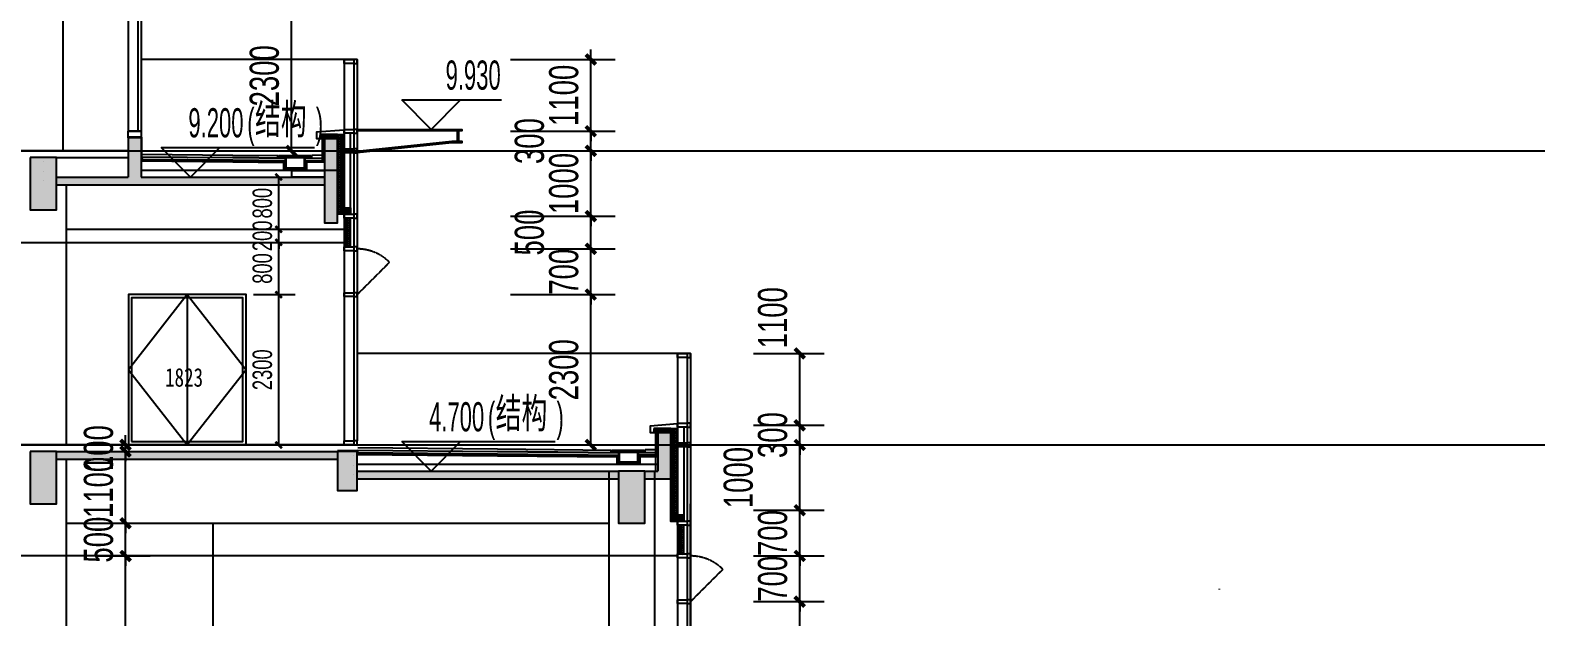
# Model space of a CAD drawing. Extents: x -186194 to 139607, y -228907 to -26595.
# Drawn here: x 56222 to 79389, y -164401 to -155424 of the extents above; entities that cross this region are included whole.
import ezdxf

# ---------------------------------------------------------------- set-up
doc = ezdxf.new("R2010")
doc.units = 0
doc.header["$LTSCALE"] = 10
doc.header["$MEASUREMENT"] = 0
doc.linetypes.add('DASH', pattern=[0.35, 0.25, -0.1])
for name, color, linetype in [('01-标注_尺寸', 124, 'Continuous'), ('01-标注_标高', 200, 'Continuous'), ('02-TEXT_标注', 130, 'Continuous'), ('05-填充_天正', 26, 'Continuous'), ('A-C_玻璃幕墙', 140, 'Continuous'), ('A-C_窗', 140, 'Continuous'), ('A-C_门', 150, 'Continuous'), ('A-D-金属剖线', 200, 'Continuous'), ('A-D_龙骨', 152, 'Continuous'), ('A-O_屋面', 201, 'Continuous'), ('A-SUR_保温', 222, 'Continuous'), ('A-SUR_吊顶', 40, 'Continuous'), ('A-SUR_看线', 231, 'Continuous'), ('A-SUR_面层', 191, 'Continuous'), ('A-TECH_结构', 21, 'Continuous'), ('A_STR-砼墙', 51, 'Continuous'), ('A_STR-砼柱', 51, 'Continuous'), ('D_铝板', 181, 'Continuous'), ('PUB_HATCH', 8, 'Continuous')]:
    doc.layers.add(name, color=color, linetype=linetype)
doc.layers.add('04-不打印_辅助线', color=165, linetype='Continuous', plot=False)
doc.styles.add('_TCH_DIM', font='ros.shx', dxfattribs={"width": 0.8, "bigfont": 'jd.shx'})
doc.styles.add('_TCH_DIM_T3', font='ros.shx', dxfattribs={"width": 0.705882, "bigfont": 'jd.shx'})
doc.styles.get("Standard").update_dxf_attribs({"font": 'STXIHEI_0.TTF', "width": 0.75})
doc.dimstyles.new('_TCH_ARCH&&100', dxfattribs={"dimtxt": 297.5, "dimasz": 100, "dimexe": 250, "dimexo": 300, "dimgap": 100, "dimtad": 1, "dimdec": 0, "dimzin": 0, "dimdsep": 46, "dimtxsty": '_TCH_DIM_T3', "dimblk": 'ARCHTICK', "dimcen": 0.09, "dimclrt": 7, "dimazin": 2, "dimtfac": 1, "dimtdec": 0, "dimtix": 1, "dimtmove": 2, "dimatfit": 3, "dimfxl": 0, "dimtolj": 1, "dimtzin": 0, "dimarcsym": 0})
doc.dimstyles.new('_TCH_ARCH&&150', dxfattribs={"dimtxt": 446.25, "dimasz": 150, "dimexe": 375, "dimexo": 450, "dimgap": 189.375, "dimtad": 1, "dimdec": 0, "dimzin": 0, "dimdsep": 46, "dimtxsty": '_TCH_DIM_T3', "dimblk": 'ARCHTICK', "dimcen": 0.09, "dimclrt": 7, "dimazin": 2, "dimtfac": 1, "dimtdec": 0, "dimtix": 1, "dimtmove": 2, "dimatfit": 3, "dimfxl": 0, "dimtolj": 1, "dimtzin": 0, "dimarcsym": 0})

# ---------------------------------------------------------------- blocks, each defined once
blk = doc.blocks.new('A$C7BB36D39')
for points in [[(0, 0), (1800, 0), (1800, 2300), (0, 2300)], [(50, 50), (1750, 50), (1750, 2250), (50, 2250)]]:
    blk.add_lwpolyline(points, close=True)
for points in [[(900, 2300), (0, 1150), (900, 0)], [(900, 2300), (900, 0)], [(900, 2300), (1800, 1150), (900, 0)]]:
    blk.add_lwpolyline(points)
at = {"layer": '04-不打印_辅助线', "width": 0.75}
blk.add_text('1823', height=285.4, dxfattribs=at).set_placement((561, 891))
blk = doc.blocks.new('kyuhtr')
for points in [[(50, -30), (0, -30), (0, 30), (50, 30)], [(50, -30), (200, -30), (200, 30), (50, 30)]]:
    blk.add_lwpolyline(points, close=True)
blk = doc.blocks.new('dsjfdsjif')
at = {"layer": 'A-O_屋面'}
for p, q in [((0, 234), (290, 231)), ((10, 244), (300, 241)), ((30, 324), (192, 322)), ((300, 281), (30, 284)), ((192, 282), (192, 322)), ((300, 281), (300, 125)), ((310, 281), (310, 145)), ((590, 280), (590, 145)), ((600, 280), (590, 280)), ((600, 280), (2455, 299)), ((600, 280), (600, 125)), ((2455, 249), (610, 230)), ((2455, 234), (625, 215)), ((2455, 339), (712, 321)), ((712, 281), (712, 321)), ((0, 219), (275, 216)), ((0, 100), (2455, 100)), ((275, 216), (275, 100)), ((290, 231), (290, 115)), ((290, 115), (610, 115)), ((300, 125), (600, 125)), ((320, 135), (580, 135)), ((610, 230), (610, 115)), ((625, 215), (625, 100))]:
    blk.add_line(p, q, dxfattribs=at)
for points in [[(0, 234), (0, 590)], [(10, 244), (10, 590)], [(310, 281), (300, 281)], [(600, 240), (2455, 259)]]:
    blk.add_lwpolyline(points, dxfattribs=at)
for centre, start, end in [((320, 145), 180, 270), ((580, 145), 270, 0)]:
    blk.add_arc(centre, 10, start, end, dxfattribs=at)
at = {"layer": 'A-SUR_保温', "color": 26}
blk.add_line((30, 590), (30, 244), dxfattribs=at)
at = {"layer": 'A-SUR_面层'}
for p, q in [((702, 321), (202, 321)), ((202, 291), (202, 321)), ((702, 291), (202, 291)), ((702, 291), (702, 321))]:
    blk.add_line(p, q, dxfattribs=at)
blk.add_lwpolyline([(2455, 299), (600, 280), (600, 240), (2455, 259)], dxfattribs=at)
blk = doc.blocks.new('$LinePat$岩棉板')
at = {"color": 0}
for p, q in [((0, -17), (12, -67)), ((12, -67), (24, -17))]:
    blk.add_line(p, q, dxfattribs=at)
for centre, start, end in [((12, -17), 0, 180), ((0, -67), 270, 0), ((24, -67), 180, 270)]:
    blk.add_arc(centre, 12, start, end, dxfattribs=at)
at = {"layer": 'Defpoints'}
blk.add_point((0, 0), dxfattribs=at)
at = {"layer": 'Defpoints', "color": 0}
blk.add_point((24, -84), dxfattribs=at)
blk = doc.blocks.new('*U34')
blk.add_lwpolyline([(0, 100), (440, 100), (440, 0), (0, 0)], close=True)
at = {"color": 8, "xscale": -1.222222221361329, "yscale": 1.188379012465143, "zscale": 1.188379012465143}
for p in [(29, 100), (59, 100), (88, 100), (117, 100), (147, 100), (176, 100), (205, 100), (235, 100), (264, 100), (293, 100), (323, 100), (352, 100), (381, 100), (411, 100), (440, 100)]:
    blk.add_blockref('$LinePat$岩棉板', p, dxfattribs=at)
blk = doc.blocks.new('*U37')
blk.add_lwpolyline([(0, 100), (1320, 100), (1320, 0), (0, 0)], close=True)
at = {"color": 8, "xscale": -1.195703068921222, "yscale": 1.188379012465143, "zscale": 1.188379012465143}
for p in [(29, 100), (57, 100), (86, 100), (115, 100), (143, 100), (172, 100), (201, 100), (230, 100), (258, 100), (287, 100), (316, 100), (344, 100), (373, 100), (402, 100), (430, 100), (459, 100), (488, 100), (517, 100), (545, 100), (574, 100), (603, 100), (631, 100), (660, 100), (689, 100), (717, 100), (746, 100), (775, 100), (804, 100), (832, 100), (861, 100), (890, 100), (918, 100), (947, 100), (976, 100), (1004, 100), (1033, 100), (1062, 100), (1090, 100), (1119, 100), (1148, 100), (1177, 100), (1205, 100), (1234, 100), (1263, 100), (1291, 100), (1320, 100)]:
    blk.add_blockref('$LinePat$岩棉板', p, dxfattribs=at)
blk = doc.blocks.new('*U42')
blk.add_lwpolyline([(0, 100), (200, 100), (200, 0), (0, 0)], close=True)
at = {"color": 8, "xscale": -1.190476190808828, "yscale": 1.188379012465143, "zscale": 1.188379012465143}
for p in [(29, 100), (57, 100), (86, 100), (114, 100), (143, 100), (171, 100), (200, 100)]:
    blk.add_blockref('$LinePat$岩棉板', p, dxfattribs=at)
blk = doc.blocks.new('*U36')
blk.add_lwpolyline([(0, 100), (1220, 100), (1220, 0), (0, 0)], close=True)
at = {"color": 8, "xscale": -1.210317459348822, "yscale": 1.188379012465143, "zscale": 1.188379012465143}
for p in [(29, 100), (58, 100), (87, 100), (116, 100), (145, 100), (174, 100), (203, 100), (232, 100), (261, 100), (290, 100), (320, 100), (349, 100), (378, 100), (407, 100), (436, 100), (465, 100), (494, 100), (523, 100), (552, 100), (581, 100), (610, 100), (639, 100), (668, 100), (697, 100), (726, 100), (755, 100), (784, 100), (813, 100), (842, 100), (871, 100), (900, 100), (930, 100), (959, 100), (988, 100), (1017, 100), (1046, 100), (1075, 100), (1104, 100), (1133, 100), (1162, 100), (1191, 100), (1220, 100)]:
    blk.add_blockref('$LinePat$岩棉板', p, dxfattribs=at)
blk = doc.blocks.new('*U16')
blk.add_lwpolyline([(0, 100), (440, 100), (440, 0), (0, 0)], close=True)
at = {"color": 8, "xscale": -1.222222221203703, "yscale": 1.188379012465143, "zscale": 1.188379012465143}
for p in [(29, 100), (59, 100), (88, 100), (117, 100), (147, 100), (176, 100), (205, 100), (235, 100), (264, 100), (293, 100), (323, 100), (352, 100), (381, 100), (411, 100), (440, 100)]:
    blk.add_blockref('$LinePat$岩棉板', p, dxfattribs=at)
blk = doc.blocks.new('*U43')
blk.add_lwpolyline([(0, 100), (100, 100), (100, 0), (0, 0)], close=True)
at = {"color": 8, "xscale": -1.388888887296237, "yscale": 1.188379012465143, "zscale": 1.188379012465143}
for p in [(33, 100), (67, 100), (100, 100)]:
    blk.add_blockref('$LinePat$岩棉板', p, dxfattribs=at)
blk = doc.blocks.new('_FZH')
blk.add_lwpolyline([(-0.5, -0.5), (0.5, -0.5), (0.5, 0.5), (-0.5, 0.5)], close=True)
at = {"layer": 'PUB_HATCH'}
blk.add_solid([(-0.5, -0.5), (0.5, -0.5), (-0.5, 0.5), (0.5, 0.5)], dxfattribs=at)
blk = doc.blocks.new('_ArchTick')
at = {"color": 0, "linetype": 'ByBlock', "const_width": 0.4}
blk.add_lwpolyline([(-0.5, -0.5), (0.5, 0.5)], dxfattribs=at)
blk = doc.blocks.new('*D118')
at = {"layer": '01-标注_尺寸', "color": 0, "lineweight": -2, "transparency": 16777216}
for p, q in [((67287, -160371), (68367, -160371)), ((67992, -161471), (67992, -160371)), ((67287, -161471), (68367, -161471))]:
    blk.add_line(p, q, dxfattribs=at)
at = {"layer": 'Defpoints', "color": 0, "transparency": 16777216}
for p in [(66837, -160371), (67992, -160371), (66837, -161471)]:
    blk.add_point(p, dxfattribs=at)
at = {"layer": '01-标注_尺寸', "color": 0, "lineweight": -2, "transparency": 16777216, "xscale": 150, "yscale": 150, "zscale": 150}
for p, rotation in [((67992, -160371), 90), ((67992, -161471), 270)]:
    blk.add_blockref('_ArchTick', p, dxfattribs=dict(at, rotation=rotation))
at = {"layer": '01-标注_尺寸', "color": 7, "transparency": 16777216, "insert": (67579, -159824), "char_height": 446.2, "attachment_point": 5, "rotation": 90, "style": '_TCH_DIM_T3'}
blk.add_mtext('\\A1;1100', dxfattribs=at)
blk = doc.blocks.new('*D119')
at = {"layer": '01-标注_尺寸', "color": 0, "lineweight": -2, "transparency": 16777216}
for p, q in [((67287, -161471), (68367, -161471)), ((67992, -161471), (67992, -161321)), ((67992, -161771), (67992, -161471)), ((67287, -161771), (68367, -161771)), ((67992, -161771), (67992, -161921))]:
    blk.add_line(p, q, dxfattribs=at)
at = {"layer": 'Defpoints', "color": 0, "transparency": 16777216}
for p in [(66837, -161471), (67992, -161471), (66837, -161771)]:
    blk.add_point(p, dxfattribs=at)
at = {"layer": '01-标注_尺寸', "color": 0, "lineweight": -2, "transparency": 16777216, "xscale": 150, "yscale": 150, "zscale": 150}
for p, rotation in [((67992, -161471), 270), ((67992, -161771), 90)]:
    blk.add_blockref('_ArchTick', p, dxfattribs=dict(at, rotation=rotation))
at = {"layer": '01-标注_尺寸', "color": 7, "transparency": 16777216, "insert": (67579, -161621), "char_height": 446.2, "attachment_point": 5, "rotation": 90, "style": '_TCH_DIM_T3'}
blk.add_mtext('\\A1;300', dxfattribs=at)
blk = doc.blocks.new('*D120')
at = {"layer": '01-标注_尺寸', "color": 0, "lineweight": -2, "transparency": 16777216}
for p, q in [((67287, -161771), (68367, -161771)), ((67992, -162771), (67992, -161771)), ((67287, -162771), (68367, -162771))]:
    blk.add_line(p, q, dxfattribs=at)
at = {"layer": 'Defpoints', "color": 0, "transparency": 16777216}
for p in [(66837, -161771), (67992, -161771), (66837, -162771)]:
    blk.add_point(p, dxfattribs=at)
at = {"layer": '01-标注_尺寸', "color": 0, "lineweight": -2, "transparency": 16777216, "xscale": 150, "yscale": 150, "zscale": 150}
for p, rotation in [((67992, -161771), 90), ((67992, -162771), 270)]:
    blk.add_blockref('_ArchTick', p, dxfattribs=dict(at, rotation=rotation))
at = {"layer": '01-标注_尺寸', "color": 7, "transparency": 16777216, "insert": (67054, -162271), "char_height": 446.2, "attachment_point": 5, "rotation": 90, "style": '_TCH_DIM_T3'}
blk.add_mtext('\\A1;1000', dxfattribs=at)
blk = doc.blocks.new('*D121')
at = {"layer": '01-标注_尺寸', "color": 0, "lineweight": -2, "transparency": 16777216}
for p, q in [((67992, -162771), (67992, -162621)), ((67287, -162771), (68367, -162771)), ((67992, -163470), (67992, -162771)), ((67287, -163470), (68367, -163470)), ((67992, -163470), (67992, -163620))]:
    blk.add_line(p, q, dxfattribs=at)
at = {"layer": 'Defpoints', "color": 0, "transparency": 16777216}
for p in [(66837, -162771), (67992, -162771), (66837, -163470)]:
    blk.add_point(p, dxfattribs=at)
at = {"layer": '01-标注_尺寸', "color": 0, "lineweight": -2, "transparency": 16777216, "xscale": 150, "yscale": 150, "zscale": 150}
for p, rotation in [((67992, -162771), 270), ((67992, -163470), 90)]:
    blk.add_blockref('_ArchTick', p, dxfattribs=dict(at, rotation=rotation))
at = {"layer": '01-标注_尺寸', "color": 7, "transparency": 16777216, "insert": (67579, -163121), "char_height": 446.2, "attachment_point": 5, "rotation": 90, "style": '_TCH_DIM_T3'}
blk.add_mtext('\\A1;700', dxfattribs=at)
blk = doc.blocks.new('*D122')
at = {"layer": '01-标注_尺寸', "color": 0, "lineweight": -2, "transparency": 16777216}
for p, q in [((67992, -163470), (67992, -163320)), ((67287, -163470), (68367, -163470)), ((67992, -164170), (67992, -163470)), ((67287, -164170), (68367, -164170)), ((67992, -164170), (67992, -164320))]:
    blk.add_line(p, q, dxfattribs=at)
at = {"layer": 'Defpoints', "color": 0, "transparency": 16777216}
for p in [(66837, -163470), (67992, -163470), (66837, -164170)]:
    blk.add_point(p, dxfattribs=at)
at = {"layer": '01-标注_尺寸', "color": 0, "lineweight": -2, "transparency": 16777216, "xscale": 150, "yscale": 150, "zscale": 150}
for p, rotation in [((67992, -163470), 270), ((67992, -164170), 90)]:
    blk.add_blockref('_ArchTick', p, dxfattribs=dict(at, rotation=rotation))
at = {"layer": '01-标注_尺寸', "color": 7, "transparency": 16777216, "insert": (67579, -163820), "char_height": 446.2, "attachment_point": 5, "rotation": 90, "style": '_TCH_DIM_T3'}
blk.add_mtext('\\A1;700', dxfattribs=at)
blk = doc.blocks.new('*D123')
at = {"layer": '01-标注_尺寸', "color": 0, "lineweight": -2, "transparency": 16777216}
for p, q in [((67287, -164170), (68367, -164170)), ((67992, -166871), (67992, -164170)), ((67287, -166871), (68367, -166871))]:
    blk.add_line(p, q, dxfattribs=at)
at = {"layer": 'Defpoints', "color": 0, "transparency": 16777216}
for p in [(66837, -164170), (67992, -164170), (66837, -166871)]:
    blk.add_point(p, dxfattribs=at)
at = {"layer": '01-标注_尺寸', "color": 0, "lineweight": -2, "transparency": 16777216, "xscale": 150, "yscale": 150, "zscale": 150}
for p, rotation in [((67992, -164170), 90), ((67992, -166871), 270)]:
    blk.add_blockref('_ArchTick', p, dxfattribs=dict(at, rotation=rotation))
at = {"layer": '01-标注_尺寸', "color": 7, "transparency": 16777216, "insert": (67579, -165521), "char_height": 446.2, "attachment_point": 5, "rotation": 90, "style": '_TCH_DIM_T3'}
blk.add_mtext('\\A1;2700', dxfattribs=at)
blk = doc.blocks.new('*D179')
at = {"layer": '01-标注_尺寸', "color": 0, "lineweight": -2, "transparency": 16777216}
for p, q in [((63569, -159470), (65171, -159470)), ((64796, -161771), (64796, -159470)), ((63569, -161771), (65171, -161771))]:
    blk.add_line(p, q, dxfattribs=at)
at = {"layer": 'Defpoints', "color": 0, "transparency": 16777216}
for p in [(63119, -159470), (64796, -159470), (63119, -161771)]:
    blk.add_point(p, dxfattribs=at)
at = {"layer": '01-标注_尺寸', "color": 0, "lineweight": -2, "transparency": 16777216, "xscale": 150, "yscale": 150, "zscale": 150}
for p, rotation in [((64796, -159470), 90), ((64796, -161771), 270)]:
    blk.add_blockref('_ArchTick', p, dxfattribs=dict(at, rotation=rotation))
at = {"layer": '01-标注_尺寸', "color": 7, "transparency": 16777216, "insert": (64384, -160621), "char_height": 446.2, "attachment_point": 5, "rotation": 90, "style": '_TCH_DIM_T3'}
blk.add_mtext('\\A1;2300', dxfattribs=at)
blk = doc.blocks.new('*D180')
at = {"layer": '01-标注_尺寸', "color": 0, "lineweight": -2, "transparency": 16777216}
for p, q in [((64796, -158770), (64796, -158620)), ((63569, -158770), (65171, -158770)), ((64796, -159470), (64796, -158770)), ((63569, -159470), (65171, -159470)), ((64796, -159470), (64796, -159620))]:
    blk.add_line(p, q, dxfattribs=at)
at = {"layer": 'Defpoints', "color": 0, "transparency": 16777216}
for p in [(63119, -158770), (64796, -158770), (63119, -159470)]:
    blk.add_point(p, dxfattribs=at)
at = {"layer": '01-标注_尺寸', "color": 0, "lineweight": -2, "transparency": 16777216, "xscale": 150, "yscale": 150, "zscale": 150}
for p, rotation in [((64796, -158770), 270), ((64796, -159470), 90)]:
    blk.add_blockref('_ArchTick', p, dxfattribs=dict(at, rotation=rotation))
at = {"layer": '01-标注_尺寸', "color": 7, "transparency": 16777216, "insert": (64384, -159120), "char_height": 446.2, "attachment_point": 5, "rotation": 90, "style": '_TCH_DIM_T3'}
blk.add_mtext('\\A1;700', dxfattribs=at)
blk = doc.blocks.new('*D181')
at = {"layer": '01-标注_尺寸', "color": 0, "lineweight": -2, "transparency": 16777216}
for p, q in [((63569, -158270), (65171, -158270)), ((64796, -158770), (64796, -158270)), ((63569, -158770), (65171, -158770))]:
    blk.add_line(p, q, dxfattribs=at)
at = {"layer": 'Defpoints', "color": 0, "transparency": 16777216}
for p in [(63119, -158270), (64796, -158270), (63119, -158770)]:
    blk.add_point(p, dxfattribs=at)
at = {"layer": '01-标注_尺寸', "color": 0, "lineweight": -2, "transparency": 16777216, "xscale": 150, "yscale": 150, "zscale": 150}
for p, rotation in [((64796, -158270), 90), ((64796, -158770), 270)]:
    blk.add_blockref('_ArchTick', p, dxfattribs=dict(at, rotation=rotation))
at = {"layer": '01-标注_尺寸', "color": 7, "transparency": 16777216, "insert": (63859, -158520), "char_height": 446.2, "attachment_point": 5, "rotation": 90, "style": '_TCH_DIM_T3'}
blk.add_mtext('\\A1;500', dxfattribs=at)
blk = doc.blocks.new('*D182')
at = {"layer": '01-标注_尺寸', "color": 0, "lineweight": -2, "transparency": 16777216}
for p, q in [((63569, -157270), (65171, -157270)), ((64796, -157270), (64796, -157120)), ((64796, -158270), (64796, -157270)), ((63569, -158270), (65171, -158270)), ((64796, -158270), (64796, -158420))]:
    blk.add_line(p, q, dxfattribs=at)
at = {"layer": 'Defpoints', "color": 0, "transparency": 16777216}
for p in [(63119, -157270), (64796, -157270), (63119, -158270)]:
    blk.add_point(p, dxfattribs=at)
at = {"layer": '01-标注_尺寸', "color": 0, "lineweight": -2, "transparency": 16777216, "xscale": 150, "yscale": 150, "zscale": 150}
for p, rotation in [((64796, -157270), 270), ((64796, -158270), 90)]:
    blk.add_blockref('_ArchTick', p, dxfattribs=dict(at, rotation=rotation))
at = {"layer": '01-标注_尺寸', "color": 7, "transparency": 16777216, "insert": (64384, -157770), "char_height": 446.2, "attachment_point": 5, "rotation": 90, "style": '_TCH_DIM_T3'}
blk.add_mtext('\\A1;1000', dxfattribs=at)
blk = doc.blocks.new('*D183')
at = {"layer": '01-标注_尺寸', "color": 0, "lineweight": -2, "transparency": 16777216}
for p, q in [((64796, -156970), (64796, -156820)), ((63569, -156970), (65171, -156970)), ((64796, -157270), (64796, -156970)), ((63569, -157270), (65171, -157270)), ((64796, -157270), (64796, -157420))]:
    blk.add_line(p, q, dxfattribs=at)
at = {"layer": 'Defpoints', "color": 0, "transparency": 16777216}
for p in [(63119, -156970), (64796, -156970), (63119, -157270)]:
    blk.add_point(p, dxfattribs=at)
at = {"layer": '01-标注_尺寸', "color": 0, "lineweight": -2, "transparency": 16777216, "xscale": 150, "yscale": 150, "zscale": 150}
for p, rotation in [((64796, -156970), 270), ((64796, -157270), 90)]:
    blk.add_blockref('_ArchTick', p, dxfattribs=dict(at, rotation=rotation))
at = {"layer": '01-标注_尺寸', "color": 7, "transparency": 16777216, "insert": (63859, -157120), "char_height": 446.2, "attachment_point": 5, "rotation": 90, "style": '_TCH_DIM_T3'}
blk.add_mtext('\\A1;300', dxfattribs=at)
blk = doc.blocks.new('*D184')
at = {"layer": '01-标注_尺寸', "color": 0, "lineweight": -2, "transparency": 16777216}
for p, q in [((63569, -155870), (65171, -155870)), ((64796, -155870), (64796, -155720)), ((64796, -156970), (64796, -155870)), ((63569, -156970), (65171, -156970)), ((64796, -156970), (64796, -157120))]:
    blk.add_line(p, q, dxfattribs=at)
at = {"layer": 'Defpoints', "color": 0, "transparency": 16777216}
for p in [(63119, -155870), (64796, -155870), (63119, -156970)]:
    blk.add_point(p, dxfattribs=at)
at = {"layer": '01-标注_尺寸', "color": 0, "lineweight": -2, "transparency": 16777216, "xscale": 150, "yscale": 150, "zscale": 150}
for p, rotation in [((64796, -155870), 270), ((64796, -156970), 90)]:
    blk.add_blockref('_ArchTick', p, dxfattribs=dict(at, rotation=rotation))
at = {"layer": '01-标注_尺寸', "color": 7, "transparency": 16777216, "insert": (64384, -156420), "char_height": 446.2, "attachment_point": 5, "rotation": 90, "style": '_TCH_DIM_T3'}
blk.add_mtext('\\A1;1100', dxfattribs=at)
blk = doc.blocks.new('*D185')
at = {"layer": '01-标注_尺寸', "color": 0, "lineweight": -2, "transparency": 16777216}
for p, q in [((59075, -154971), (60591, -154971)), ((60216, -157270), (60216, -154971)), ((59075, -157270), (60591, -157270))]:
    blk.add_line(p, q, dxfattribs=at)
at = {"layer": 'Defpoints', "color": 0, "transparency": 16777216}
for p in [(58625, -154971), (60216, -154971), (58625, -157270)]:
    blk.add_point(p, dxfattribs=at)
at = {"layer": '01-标注_尺寸', "color": 0, "lineweight": -2, "transparency": 16777216, "xscale": 150, "yscale": 150, "zscale": 150}
for p, rotation in [((60216, -154971), 90), ((60216, -157270), 270)]:
    blk.add_blockref('_ArchTick', p, dxfattribs=dict(at, rotation=rotation))
at = {"layer": '01-标注_尺寸', "color": 7, "transparency": 16777216, "insert": (59804, -156121), "char_height": 446.2, "attachment_point": 5, "rotation": 90, "style": '_TCH_DIM_T3'}
blk.add_mtext('\\A1;2300', dxfattribs=at)
blk = doc.blocks.new('*D206')
at = {"layer": '01-标注_尺寸', "color": 0, "lineweight": -2, "transparency": 16777216}
for p, q in [((57679, -161770), (57679, -161620)), ((57222, -161770), (58054, -161770)), ((57222, -161871), (58054, -161871)), ((57679, -161871), (57679, -161770)), ((57679, -161871), (57679, -162021))]:
    blk.add_line(p, q, dxfattribs=at)
at = {"layer": 'Defpoints', "color": 0, "transparency": 16777216}
for p in [(56772, -161770), (56772, -161871), (57679, -161770)]:
    blk.add_point(p, dxfattribs=at)
at = {"layer": '01-标注_尺寸', "color": 0, "lineweight": -2, "transparency": 16777216, "xscale": 150, "yscale": 150, "zscale": 150}
for p, rotation in [((57679, -161770), 270), ((57679, -161871), 90)]:
    blk.add_blockref('_ArchTick', p, dxfattribs=dict(at, rotation=rotation))
at = {"layer": '01-标注_尺寸', "color": 7, "transparency": 16777216, "insert": (57267, -161820), "char_height": 446.2, "attachment_point": 5, "rotation": 90, "style": '_TCH_DIM_T3'}
blk.add_mtext('\\A1;100', dxfattribs=at)
blk = doc.blocks.new('*D207')
at = {"layer": '01-标注_尺寸', "color": 0, "lineweight": -2, "transparency": 16777216}
for p, q in [((57222, -161871), (58054, -161871)), ((57679, -161871), (57679, -161721)), ((57679, -162970), (57679, -161871)), ((57222, -162970), (58054, -162970)), ((57679, -162970), (57679, -163120))]:
    blk.add_line(p, q, dxfattribs=at)
at = {"layer": 'Defpoints', "color": 0, "transparency": 16777216}
for p in [(56772, -161871), (57679, -161871), (56772, -162970)]:
    blk.add_point(p, dxfattribs=at)
at = {"layer": '01-标注_尺寸', "color": 0, "lineweight": -2, "transparency": 16777216, "xscale": 150, "yscale": 150, "zscale": 150}
for p, rotation in [((57679, -161871), 270), ((57679, -162970), 90)]:
    blk.add_blockref('_ArchTick', p, dxfattribs=dict(at, rotation=rotation))
at = {"layer": '01-标注_尺寸', "color": 7, "transparency": 16777216, "insert": (57267, -162421), "char_height": 446.2, "attachment_point": 5, "rotation": 90, "style": '_TCH_DIM_T3'}
blk.add_mtext('\\A1;1100', dxfattribs=at)
blk = doc.blocks.new('*D208')
at = {"layer": '01-标注_尺寸', "color": 0, "lineweight": -2, "transparency": 16777216}
for p, q in [((57679, -162970), (57679, -162820)), ((57222, -162970), (58054, -162970)), ((57679, -163471), (57679, -162970)), ((57222, -163471), (58054, -163471)), ((57679, -163471), (57679, -163621))]:
    blk.add_line(p, q, dxfattribs=at)
at = {"layer": 'Defpoints', "color": 0, "transparency": 16777216}
for p in [(56772, -162970), (57679, -162970), (56772, -163471)]:
    blk.add_point(p, dxfattribs=at)
at = {"layer": '01-标注_尺寸', "color": 0, "lineweight": -2, "transparency": 16777216, "xscale": 150, "yscale": 150, "zscale": 150}
for p, rotation in [((57679, -162970), 270), ((57679, -163471), 90)]:
    blk.add_blockref('_ArchTick', p, dxfattribs=dict(at, rotation=rotation))
at = {"layer": '01-标注_尺寸', "color": 7, "transparency": 16777216, "insert": (57267, -163221), "char_height": 446.2, "attachment_point": 5, "rotation": 90, "style": '_TCH_DIM_T3'}
blk.add_mtext('\\A1;500', dxfattribs=at)
blk = doc.blocks.new('*D209')
at = {"layer": '01-标注_尺寸', "color": 0, "lineweight": -2, "transparency": 16777216}
for p, q in [((57222, -163471), (58054, -163471)), ((57679, -166870), (57679, -163471)), ((57222, -166870), (58054, -166870))]:
    blk.add_line(p, q, dxfattribs=at)
at = {"layer": 'Defpoints', "color": 0, "transparency": 16777216}
for p in [(56772, -163471), (57679, -163471), (56772, -166870)]:
    blk.add_point(p, dxfattribs=at)
at = {"layer": '01-标注_尺寸', "color": 0, "lineweight": -2, "transparency": 16777216, "xscale": 150, "yscale": 150, "zscale": 150}
for p, rotation in [((57679, -163471), 90), ((57679, -166870), 270)]:
    blk.add_blockref('_ArchTick', p, dxfattribs=dict(at, rotation=rotation))
at = {"layer": '01-标注_尺寸', "color": 7, "transparency": 16777216, "insert": (57266, -165171), "char_height": 446.2, "attachment_point": 5, "rotation": 90, "style": '_TCH_DIM_T3'}
blk.add_mtext('\\A1;3400', dxfattribs=at)
blk = doc.blocks.new('*D214')
at = {"layer": '01-标注_尺寸', "color": 0, "lineweight": -2, "transparency": 16777216}
for p, q in [((59636.5, -157670.5), (60271.5, -157670.5)), ((60021.5, -158470.5), (60021.5, -157670.5)), ((59636.5, -158470.5), (60271.5, -158470.5))]:
    blk.add_line(p, q, dxfattribs=at)
at = {"layer": 'Defpoints', "color": 0, "transparency": 16777216}
for p in [(59336.5, -157670.5), (60021.5, -157670.5), (59336.5, -158470.5)]:
    blk.add_point(p, dxfattribs=at)
at = {"layer": '01-标注_尺寸', "color": 0, "lineweight": -2, "transparency": 16777216, "xscale": 100, "yscale": 100, "zscale": 100}
for p, rotation in [((60021.5, -157670.5), 90), ((60021.5, -158470.5), 270)]:
    blk.add_blockref('_ArchTick', p, dxfattribs=dict(at, rotation=rotation))
at = {"layer": '01-标注_尺寸', "color": 7, "transparency": 16777216, "insert": (59772.75, -158070.5), "char_height": 297.5, "attachment_point": 5, "rotation": 90, "style": '_TCH_DIM_T3'}
blk.add_mtext('\\A1;800', dxfattribs=at)
blk = doc.blocks.new('*D215')
at = {"layer": '01-标注_尺寸', "color": 0, "lineweight": -2, "transparency": 16777216}
for p, q in [((60021.5, -158470.5), (60021.5, -158370.5)), ((59636.5, -158470.5), (60271.5, -158470.5)), ((59636.5, -158670.5), (60271.5, -158670.5)), ((60021.5, -158670.5), (60021.5, -158470.5)), ((60021.5, -158670.5), (60021.5, -158770.5))]:
    blk.add_line(p, q, dxfattribs=at)
at = {"layer": 'Defpoints', "color": 0, "transparency": 16777216}
for p in [(59336.5, -158470.5), (59336.5, -158670.5), (60021.5, -158470.5)]:
    blk.add_point(p, dxfattribs=at)
at = {"layer": '01-标注_尺寸', "color": 0, "lineweight": -2, "transparency": 16777216, "xscale": 100, "yscale": 100, "zscale": 100}
for p, rotation in [((60021.5, -158470.5), 270), ((60021.5, -158670.5), 90)]:
    blk.add_blockref('_ArchTick', p, dxfattribs=dict(at, rotation=rotation))
at = {"layer": '01-标注_尺寸', "color": 7, "transparency": 16777216, "insert": (59772.75, -158570.5), "char_height": 297.5, "attachment_point": 5, "rotation": 90, "style": '_TCH_DIM_T3'}
blk.add_mtext('\\A1;200', dxfattribs=at)
blk = doc.blocks.new('*D216')
at = {"layer": '01-标注_尺寸', "color": 0, "lineweight": -2, "transparency": 16777216}
for p, q in [((59636.5, -158670.5), (60271.5, -158670.5)), ((60021.5, -159470.5), (60021.5, -158670.5)), ((59636.5, -159470.5), (60271.5, -159470.5))]:
    blk.add_line(p, q, dxfattribs=at)
at = {"layer": 'Defpoints', "color": 0, "transparency": 16777216}
for p in [(59336.5, -158670.5), (60021.5, -158670.5), (59336.5, -159470.5)]:
    blk.add_point(p, dxfattribs=at)
at = {"layer": '01-标注_尺寸', "color": 0, "lineweight": -2, "transparency": 16777216, "xscale": 100, "yscale": 100, "zscale": 100}
for p, rotation in [((60021.5, -158670.5), 90), ((60021.5, -159470.5), 270)]:
    blk.add_blockref('_ArchTick', p, dxfattribs=dict(at, rotation=rotation))
at = {"layer": '01-标注_尺寸', "color": 7, "transparency": 16777216, "insert": (59772.75, -159070.5), "char_height": 297.5, "attachment_point": 5, "rotation": 90, "style": '_TCH_DIM_T3'}
blk.add_mtext('\\A1;800', dxfattribs=at)
blk = doc.blocks.new('*D217')
at = {"layer": '01-标注_尺寸', "color": 0, "lineweight": -2, "transparency": 16777216}
for p, q in [((59636.5, -159470.5), (60271.5, -159470.5)), ((60021.5, -161770.5), (60021.5, -159470.5)), ((59636.5, -161770.5), (60271.5, -161770.5))]:
    blk.add_line(p, q, dxfattribs=at)
at = {"layer": 'Defpoints', "color": 0, "transparency": 16777216}
for p in [(59336.5, -159470.5), (60021.5, -159470.5), (59336.5, -161770.5)]:
    blk.add_point(p, dxfattribs=at)
at = {"layer": '01-标注_尺寸', "color": 0, "lineweight": -2, "transparency": 16777216, "xscale": 100, "yscale": 100, "zscale": 100}
for p, rotation in [((60021.5, -159470.5), 90), ((60021.5, -161770.5), 270)]:
    blk.add_blockref('_ArchTick', p, dxfattribs=dict(at, rotation=rotation))
at = {"layer": '01-标注_尺寸', "color": 7, "transparency": 16777216, "insert": (59772.75, -160620.5), "char_height": 297.5, "attachment_point": 5, "rotation": 90, "style": '_TCH_DIM_T3'}
blk.add_mtext('\\A1;2300', dxfattribs=at)

msp = doc.modelspace()

# ---------------------------------------------------------------- hatches: boundary and pattern name
at = {"layer": '05-填充_天正'}
for points in [[(57718.8, -157070.5), (57718.8, -157670.5), (57818.8, -157710.5), (57918.8, -157670.5), (57918.8, -157070.5)], [(60721.8, -157570.5), (60921.8, -157570.5), (60921.8, -157080.5), (60721.8, -157080.5)], [(56621.8, -157670.5), (56621.8, -157790.5), (57818.8, -157790.5), (57818.8, -157710.5), (57718.8, -157670.5)], [(60721.8, -157790.5), (60721.8, -157670.5), (57918.8, -157670.5), (57818.8, -157710.5), (57818.8, -157790.5)], [(65821.8, -161580.5), (65821.8, -162170.5), (66021.8, -162290.5), (66021.8, -161580.5)], [(60921.8, -161990.5), (60921.8, -161870.5), (56621.8, -161870.5), (56621.8, -161990.5)], [(65221.8, -162290.5), (65221.8, -162170.5), (61221.8, -162170.5), (61221.8, -162290.5)], [(65621.8, -162170.5), (65621.8, -162290.5), (66021.8, -162290.5), (65821.8, -162170.5)]]:
    msp.add_hatch(color=256, dxfattribs=at).paths.add_polyline_path(points)

# ---------------------------------------------------------------- linework, layer by layer
msp.add_line((74414.5, -163982.5), (74414.5, -163972.5))
at = {"color": 26}
msp.add_lwpolyline([(60721.8, -157670.5), (60221.8, -157670.5), (60221.8, -157570.5), (60721.8, -157570.5)], close=True, dxfattribs=at)
at = {"layer": '01-标注_标高'}
for p, q in [((62353.2, -156940.5), (61903.2, -156490.5)), ((61903.2, -156490.5), (63431, -156490.5)), ((62353.2, -156940.5), (62803.2, -156490.5)), ((58671.8, -157670.5), (58221.8, -157220.5)), ((58221.8, -157220.5), (60569.3, -157220.5)), ((58671.8, -157670.5), (59121.8, -157220.5)), ((62353.2, -162170.5), (61903.2, -161720.5)), ((61903.2, -161720.5), (64250.7, -161720.5)), ((62353.2, -162170.5), (62803.2, -161720.5))]:
    msp.add_line(p, q, dxfattribs=at)
at = {"layer": '04-不打印_辅助线'}
for points in [[(22060.7, -157270.5), (79388.6, -157270.5)], [(22060.7, -161770.5), (79388.6, -161770.5)]]:
    msp.add_lwpolyline(points, dxfattribs=at)
at = {"layer": 'A-C_玻璃幕墙'}
msp.add_lwpolyline([(66321.8, -166870.5), (66321.8, -162670.5)], dxfattribs=at)
at = {"layer": 'A-C_窗'}
for p, q in [((61221.8, -155870.5), (61021.8, -155870.5)), ((57918.8, -156970.5), (57718.8, -156970.5)), ((66321.8, -160370.5), (66121.8, -160370.5))]:
    msp.add_line(p, q, dxfattribs=at)
for points in [[(57718.8, -151300.5), (57718.8, -156970.5)], [(57868.8, -151300.5), (57868.8, -156970.5)], [(57918.8, -151300.5), (57918.8, -156970.5)], [(61021.8, -155870.5), (61021.8, -161710.5)], [(61171.8, -155870.5), (61171.8, -161710.5)], [(61221.8, -155870.5), (61221.8, -161710.5)], [(66121.8, -160370.5), (66121.8, -166870.5)], [(66271.8, -160370.5), (66271.8, -166870.5)], [(66321.8, -160370.5), (66321.8, -166870.5)]]:
    msp.add_lwpolyline(points, dxfattribs=at)
msp.add_lwpolyline([(57718.8, -156970.5), (57918.8, -156970.5), (57918.8, -157070.5), (57718.8, -157070.5)], close=True, dxfattribs=at)
at = {"layer": 'A-D-金属剖线'}
for points in [[(61021.8, -156950.5), (60601.8, -156985.3), (60601.8, -157080.5), (60661.8, -157080.5)], [(66121.8, -161450.5), (65701.8, -161485.3), (65701.8, -161580.5), (65761.8, -161580.5)]]:
    msp.add_lwpolyline(points, dxfattribs=at)
at = {"layer": 'A-D_龙骨', "linetype": 'DASH'}
for points in [[(61221.8, -159470.5), (61716.7, -158975.5)], [(66321.8, -164170.5), (66816.7, -163675.5)]]:
    msp.add_lwpolyline(points, dxfattribs=at)
for centre in [(61221.8, -159470.5), (66321.8, -164170.5)]:
    msp.add_arc(centre, 700, 45, 90, dxfattribs=at)
at = {"layer": 'A-O_屋面'}
for p, q in [((60711.8, -157407.8), (60711.8, -157080.5)), ((57918.8, -157409.5), (59320.3, -157423.6)), ((57918.8, -157424.5), (59320.3, -157438.5)), ((57928.8, -157319.6), (59320.3, -157333.6)), ((59320.3, -157333.6), (60009.5, -157340.5)), ((60121.8, -157381.6), (59320.3, -157373.6)), ((59320.3, -157423.6), (60101.9, -157431.4)), ((59320.3, -157438.5), (60096.8, -157446.3)), ((60096.8, -157446.3), (60096.8, -157570.5)), ((60111.8, -157441.4), (60111.8, -157555.5)), ((60121.8, -157381.6), (60121.8, -157545.5)), ((60121.8, -157381.6), (60131.8, -157381.6)), ((60131.8, -157381.6), (60131.8, -157525.5)), ((60411.8, -157380.6), (60411.8, -157525.5)), ((60421.8, -157380.6), (60691.5, -157377.9)), ((60421.8, -157380.6), (60421.8, -157545.5)), ((60701.9, -157417.8), (60421.8, -157420.6)), ((60431.8, -157440.4), (60431.8, -157555.5)), ((60721.8, -157427.6), (60441.7, -157430.4)), ((60721.8, -157442.6), (60446.8, -157445.3)), ((60446.8, -157445.3), (60446.8, -157570.5)), ((60691.5, -157337.9), (60529.5, -157339.5)), ((59320.3, -157570.5), (57918.8, -157570.5)), ((60721.8, -157570.5), (59320.3, -157570.5)), ((60431.8, -157555.5), (60111.8, -157555.5)), ((60421.8, -157545.5), (60121.8, -157545.5)), ((60401.8, -157535.5), (60141.8, -157535.5)), ((61221.8, -161900.5), (63366.8, -161921.9)), ((61221.8, -161915.5), (63366.8, -161936.9)), ((61231.8, -161810.6), (63366.8, -161832)), ((63366.8, -162070.5), (61221.8, -162070.5))]:
    msp.add_line(p, q, dxfattribs=at)
for points in [[(60121.8, -157421.6), (59320.3, -157413.6)], [(60411.8, -157380.6), (60421.8, -157380.6)], [(60529.5, -157379.5), (60529.5, -157339.5)]]:
    msp.add_lwpolyline(points, dxfattribs=at)
for centre, start, end in [((60101.8, -157441.4), 0, 89.42706), ((60141.8, -157525.5), 180, 270), ((60401.8, -157525.5), 270, 0), ((60441.8, -157440.4), 90.57294, 180), ((60701.8, -157407.8), 270.57294, 0)]:
    msp.add_arc(centre, 10, start, end, dxfattribs=at)
at = {"layer": 'A-SUR_保温'}
for points in [[(60684.5, -157080.5), (60684.5, -157417.9)], [(60691.8, -157080.5), (60691.8, -157417.9)], [(65791.8, -162170.5), (65791.8, -161580.5)]]:
    msp.add_lwpolyline(points, dxfattribs=at)
at = {"layer": 'A-SUR_吊顶', "linetype": 'DASH'}
for points in [[(35321.8, -158670.5), (61021.8, -158670.5)], [(66121.8, -163470.5), (37721.8, -163470.5)]]:
    msp.add_lwpolyline(points, dxfattribs=at)
at = {"layer": 'A-SUR_看线'}
msp.add_line((61021.8, -155870.5), (57918.8, -155870.5), dxfattribs=at)
for points in [[(66121.8, -160370.5), (61221.8, -160370.5)], [(59021.8, -166870.5), (59021.8, -162970.5)]]:
    msp.add_lwpolyline(points, dxfattribs=at)
at = {"layer": 'A-SUR_面层'}
for p, q in [((57928.8, -157359.6), (57928.8, -157060.5)), ((57928.8, -157379.8), (57928.8, -157359.6)), ((57928.8, -157359.6), (59320.3, -157373.6)), ((59320.3, -157413.6), (57948.6, -157399.8)), ((59320.3, -157373.6), (60121.8, -157381.6)), ((60121.8, -157421.6), (59320.3, -157413.6)), ((60009.5, -157380.6), (60009.5, -157340.5)), ((60019.5, -157340.6), (60519.5, -157340.6)), ((60019.5, -157370.6), (60019.5, -157340.6)), ((60019.5, -157370.6), (60519.5, -157370.6)), ((60519.5, -157370.6), (60519.5, -157340.6)), ((61231.8, -161890.6), (61231.8, -161850.6)), ((61231.8, -161850.6), (63366.8, -161871.9)), ((63366.8, -161911.9), (61231.8, -161890.6))]:
    msp.add_line(p, q, dxfattribs=at)
for points in [[(57928.8, -157060.5), (57718.8, -157060.5)], [(57718.8, -157270.5), (41429.8, -157270.5)], [(56621.8, -157370.5), (57718.8, -157370.5)], [(61021.8, -161770.5), (35321.8, -161770.5)], [(61231.8, -161860.5), (60921.8, -161860.5)], [(61221.8, -161900.5), (61221.8, -161870.5), (60921.8, -161870.5)]]:
    msp.add_lwpolyline(points, dxfattribs=at)
msp.add_arc((57948.8, -157379.8), 20, 180, 269.42706, dxfattribs=at)
at = {"layer": 'A-TECH_结构'}
for points in [[(56721.8, -152890.5), (56721.8, -157270.5)], [(56771.8, -157790.5), (56771.8, -161770.5)], [(56771.8, -158470.5), (61021.8, -158470.5)], [(56771.8, -161990.5), (56771.8, -166870.5)], [(65071.8, -162190.5), (65071.8, -166870.5)], [(65771.8, -162190.5), (65771.8, -166870.5)], [(56771.8, -162970.5), (65071.8, -162970.5)]]:
    msp.add_lwpolyline(points, dxfattribs=at)
at = {"layer": 'A_STR-砼墙'}
for p, q in [((57718.8, -157070.5), (57718.8, -157670.5)), ((57918.8, -157070.5), (57718.8, -157070.5)), ((57918.8, -157070.5), (57918.8, -157670.5)), ((60721.8, -157080.5), (60721.8, -157570.5)), ((60921.8, -157080.5), (60921.8, -157570.5)), ((56421.8, -157430.5), (56421.8, -157430.5)), ((56421.8, -157580.5), (56421.8, -157580.5)), ((56421.8, -157730.5), (56421.8, -157730.5)), ((56621.8, -157670.5), (57718.8, -157670.5)), ((57918.8, -157670.5), (60721.8, -157670.5)), ((56621.8, -157790.5), (57818.8, -157790.5)), ((57818.8, -157790.5), (60721.8, -157790.5)), ((65821.8, -161580.5), (65821.8, -162170.5)), ((66021.8, -161580.5), (66021.8, -162290.5)), ((56621.8, -161870.5), (60921.8, -161870.5)), ((61161.8, -161930.5), (61161.8, -161930.5)), ((56621.8, -161990.5), (60921.8, -161990.5)), ((61161.8, -162080.5), (61161.8, -162080.5)), ((61161.8, -162230.5), (61161.8, -162230.5)), ((61221.8, -162170.5), (65221.8, -162170.5)), ((61221.8, -162290.5), (65221.8, -162290.5)), ((65621.8, -162170.5), (65821.8, -162170.5)), ((65621.8, -162290.5), (66021.8, -162290.5))]:
    msp.add_line(p, q, dxfattribs=at)
at = {"layer": 'D_铝板'}
for points in [[(61121.8, -157240.5), (61121.8, -157000.5)], [(61221.8, -156960.5), (62751.8, -156960.5), (62751.8, -157125.5), (62670.7, -157125.5), (61219.6, -157280.6)], [(61221.8, -156943.5), (62818.8, -156943.5), (62818.8, -156962.5), (62768.8, -156962.5), (62768.8, -157123.5), (62818.8, -157123.5), (62818.8, -157142.5), (62671.6, -157142.5), (61221.4, -157297.5)], [(61221.8, -156940.5), (62821.8, -156940.5), (62821.8, -156965.5), (62771.8, -156965.5), (62771.8, -157120.5), (62821.8, -157120.5), (62821.8, -157145.5), (62671.8, -157145.5), (61221.8, -157300.5)], [(61121.8, -158240.5), (61121.8, -157300.5)], [(61121.8, -158440.5), (61121.8, -158300.5)], [(66221.8, -161500.5), (66221.8, -161740.5)], [(66221.8, -161800.5), (66221.8, -162840.6)]]:
    msp.add_lwpolyline(points, dxfattribs=at)

# ---------------------------------------------------------------- block references
at = {"xscale": -1}
msp.add_blockref('dsjfdsjif', (65821.8, -162170.5), dxfattribs=at)
at = {"layer": 'A-C_门'}
msp.add_blockref('A$C7BB36D39', (57721.8, -161770.5), dxfattribs=at)
at = {"layer": 'A-D_龙骨', "xscale": -1}
for p in [(61221.8, -155900.5), (61221.8, -156970.5), (61221.8, -157270.5), (61221.8, -158270.5), (61221.8, -158770.5), (61221.8, -159470.5), (66321.8, -160400.5), (66321.8, -161470.5), (61221.8, -161740.5), (66321.8, -161770.5), (66321.8, -162970.5), (66321.8, -163470.5), (66321.8, -164170.5)]:
    msp.add_blockref('kyuhtr', p, dxfattribs=at)
at = {"layer": 'A-SUR_保温'}
for name, p, rotation in [('*U36', (60921.8, -157020.5), 270), ('*U37', (66121.8, -162840.6), 90)]:
    msp.add_blockref(name, p, dxfattribs=dict(at, rotation=rotation))
for name, p in [('*U43', (61021.8, -158240.5)), ('*U42', (66021.8, -162940.6))]:
    msp.add_blockref(name, p, dxfattribs=at)
at = {"layer": 'A-SUR_保温', "xscale": -1, "rotation": 270}
for name, p in [('*U16', (61021.8, -158740.5)), ('*U34', (66121.8, -163440.5))]:
    msp.add_blockref(name, p, dxfattribs=at)
at = {"layer": 'A_STR-砼柱'}
for p, xscale, yscale, zscale, rotation in [((60791.8, -157050.5), 60, 260, 260, 270), ((56421.8, -157770.5), 799.9999999997672, 399.9999999981737, 399.9999999981737, 270.0000000001328), ((60821.8, -157970.5), 799.9999999756692, 199.9999999993233, 199.9999999993233, 269.9999999998843), ((65891.8, -161550.5), 60, 260, 260, 270), ((56421.8, -162270.5), 800, 400, 400, 270), ((61071.8, -162170.5), 600, 300, 300, 270), ((65421.8, -162570.5), 800, 400, 400, 270)]:
    msp.add_blockref('_FZH', p, dxfattribs=dict(at, xscale=xscale, yscale=yscale, zscale=zscale, rotation=rotation))

# ---------------------------------------------------------------- texts
at = {"layer": '02-TEXT_标注', "style": '_TCH_DIM'}
for s, height, width, p in [('9.930', 446.25, 0.564706, (62574.9, -156333)), ('(', 446.2, 0.564706, (59541, -157063)), ('结构', 520.93, 0.8, (59658.6, -157063)), (')', 446.2, 0.564706, (60589.8, -157063)), ('9.200', 446.25, 0.564706, (58640.4, -157063)), ('结构', 520.93, 0.8, (63340.1, -161563)), ('4.700', 446.25, 0.564706, (62321.9, -161563)), ('(', 446.2, 0.564706, (63222.5, -161563)), (')', 446.2, 0.564706, (64271.3, -161563))]:
    msp.add_text(s, height=height, dxfattribs=dict(at, width=width)).set_placement(p)

# ---------------------------------------------------------------- dimensions: what is measured, and where the dimension line sits
at = {"layer": '01-标注_尺寸'}
for p1, p2, distance, dimstyle, picture, middle in [((58625.1, -157270.5), (58625.1, -154970.6), -1591, '_TCH_ARCH&&150', '*D185', (59803.5, -156120.5)), ((63118.7, -156970.5), (63118.7, -155870.5), -1677.5, '_TCH_ARCH&&150', '*D184', (64383.6, -156420.5)), ((63118.7, -158270.5), (63118.7, -157270.5), -1677.5, '_TCH_ARCH&&150', '*D182', (64383.6, -157770.5)), ((59336.5, -158470.5), (59336.5, -157670.5), -685, '_TCH_ARCH&&100', '*D214', (59772.8, -158070.5)), ((59336.5, -158670.5), (59336.5, -158470.5), -685, '_TCH_ARCH&&100', '*D215', (59772.8, -158570.5)), ((59336.5, -159470.5), (59336.5, -158670.5), -685, '_TCH_ARCH&&100', '*D216', (59772.8, -159070.5)), ((63118.7, -159470.5), (63118.7, -158770.5), -1677.5, '_TCH_ARCH&&150', '*D180', (64383.6, -159120.5)), ((63118.7, -161770.5), (63118.7, -159470.5), -1677.5, '_TCH_ARCH&&150', '*D179', (64383.6, -160620.5)), ((59336.5, -161770.5), (59336.5, -159470.5), -685, '_TCH_ARCH&&100', '*D217', (59772.8, -160620.5)), ((66837.2, -161770.5), (66837.2, -161470.5), -1154.5, '_TCH_ARCH&&150', '*D119', (67579.2, -161620.5)), ((56771.8, -161870.5), (56771.8, -161770.5), -907.2, '_TCH_ARCH&&150', '*D206', (57266.5, -161820.5)), ((56771.8, -162970.5), (56771.8, -161870.5), -907.2, '_TCH_ARCH&&150', '*D207', (57266.5, -162420.5)), ((66837.2, -163470.5), (66837.2, -162770.5), -1154.5, '_TCH_ARCH&&150', '*D121', (67579.2, -163120.5)), ((56771.8, -163470.5), (56771.8, -162970.5), -907.2, '_TCH_ARCH&&150', '*D208', (57266.5, -163220.5)), ((66837.2, -164170.5), (66837.2, -163470.5), -1154.5, '_TCH_ARCH&&150', '*D122', (67579.2, -163820.5)), ((56771.8, -166870.5), (56771.8, -163470.5), -907.2, '_TCH_ARCH&&150', '*D209', (57266.5, -165170.5)), ((66837.2, -166870.5), (66837.2, -164170.5), -1154.5, '_TCH_ARCH&&150', '*D123', (67579.2, -165520.5))]:
    dim = msp.add_aligned_dim(p1=p1, p2=p2, distance=distance, dimstyle=dimstyle, dxfattribs=at)
    dim.commit()
    dim.dimension.update_dxf_attribs({"geometry": picture, "text_midpoint": middle})
for base, p1, p2, picture, middle in [((64796.1, -156970.5), (63118.7, -157270.5), (63118.7, -156970.5), '*D183', (63858.6, -157120.5)), ((64796.1, -158270.5), (63118.7, -158770.5), (63118.7, -158270.5), '*D181', (63858.6, -158520.5)), ((67991.7, -160370.5), (66837.2, -161470.5), (66837.2, -160370.5), '*D118', (67579.2, -159824.5)), ((67991.7, -161770.5), (66837.2, -162770.5), (66837.2, -161770.5), '*D120', (67054.2, -162270.5))]:
    dim = msp.add_linear_dim(base=base, p1=p1, p2=p2, angle=90, dimstyle='_TCH_ARCH&&150', dxfattribs=at)
    dim.commit()
    dim.dimension.update_dxf_attribs({"geometry": picture, "text_midpoint": middle, "dimtype": 161})

doc.saveas('drawing.dxf')
